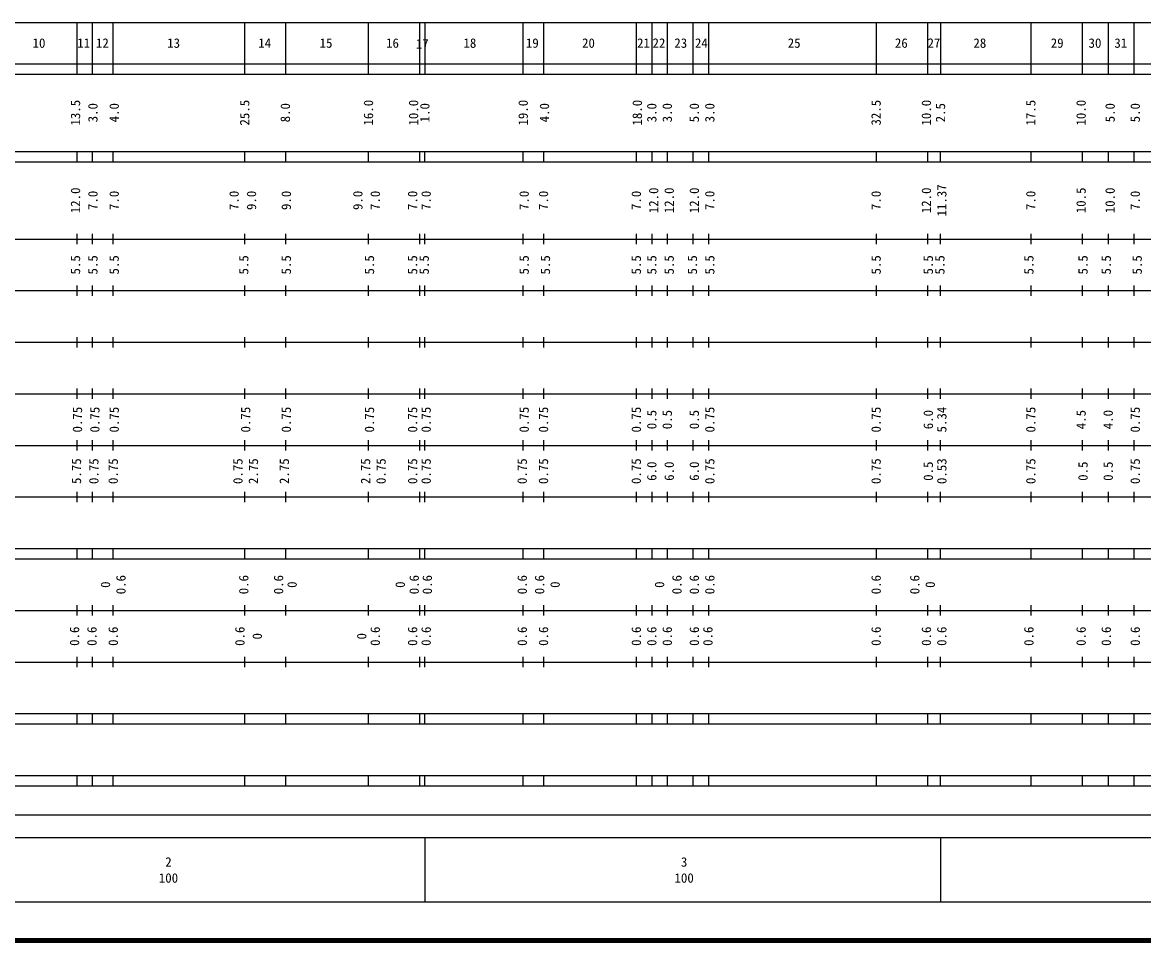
# Model space of a CAD drawing. Units: millimetres on the paper, enlarged 1000 times. Extents: x 40000 to 680000, y 20000 to 380000.
# Drawn here: x 189965 to 407384, y 20000 to 198000 of the extents above; entities that cross this region are included whole.
import ezdxf
from ezdxf.enums import TextEntityAlignment as Align

# ---------------------------------------------------------------- set-up
doc = ezdxf.new("R2010")
doc.units = ezdxf.units.MM
doc.header["$LTSCALE"] = 1000
doc.layers.add('M-TTL', color=2, linetype='Continuous', lineweight=140)
doc.layers.add('M-TTL-BAND', color=7, linetype='Continuous', lineweight=25)
doc.styles.add('ＭＳ ゴシック', font='')
doc.styles.get('ＭＳ ゴシック').set_extended_font_data('MS Gothic')

msp = doc.modelspace()

# ---------------------------------------------------------------- linework, layer by layer
at = {"layer": 'M-TTL'}
msp.add_line((40000, 20000), (680000, 20000), dxfattribs=at)
at = {"layer": 'M-TTL-BAND'}
for p, q in [((68000, 198000), (579000, 198000)), ((200500, 198000), (200500, 188000)), ((203500, 198000), (203500, 188000)), ((207500, 198000), (207500, 188000)), ((233000, 198000), (233000, 188000)), ((241000, 198000), (241000, 188000)), ((257000, 198000), (257000, 188000)), ((267000, 198000), (267000, 188000)), ((268000, 198000), (268000, 188000)), ((287000, 198000), (287000, 188000)), ((291000, 198000), (291000, 188000)), ((309000, 198000), (309000, 188000)), ((312000, 198000), (312000, 188000)), ((315000, 198000), (315000, 188000)), ((320000, 198000), (320000, 188000)), ((323000, 198000), (323000, 188000)), ((355500, 198000), (355500, 188000)), ((365500, 198000), (365500, 188000)), ((368000, 198000), (368000, 188000)), ((385500, 198000), (385500, 188000)), ((395500, 198000), (395500, 188000)), ((400500, 198000), (400500, 188000)), ((405500, 198000), (405500, 188000)), ((40000, 190000), (579000, 190000)), ((40000, 188000), (579000, 188000)), ((40000, 173000), (579000, 173000)), ((200500, 173000), (200500, 171000)), ((203500, 173000), (203500, 171000)), ((207500, 173000), (207500, 171000)), ((233000, 173000), (233000, 171000)), ((241000, 173000), (241000, 171000)), ((257000, 173000), (257000, 171000)), ((267000, 173000), (267000, 171000)), ((268000, 171000), (268000, 173000)), ((287000, 173000), (287000, 171000)), ((291000, 173000), (291000, 171000)), ((309000, 173000), (309000, 171000)), ((312000, 173000), (312000, 171000)), ((315000, 173000), (315000, 171000)), ((320000, 173000), (320000, 171000)), ((323000, 173000), (323000, 171000)), ((355500, 173000), (355500, 171000)), ((365500, 173000), (365500, 171000)), ((368000, 171000), (368000, 173000)), ((385500, 173000), (385500, 171000)), ((395500, 173000), (395500, 171000)), ((400500, 173000), (400500, 171000)), ((405500, 173000), (405500, 171000)), ((40000, 171000), (579000, 171000)), ((200500, 157000), (200500, 155000)), ((203500, 157000), (203500, 155000)), ((207500, 157000), (207500, 155000)), ((233000, 157000), (233000, 155000)), ((241000, 157000), (241000, 155000)), ((257000, 157000), (257000, 155000)), ((267000, 157000), (267000, 155000)), ((268000, 155000), (268000, 157000)), ((287000, 157000), (287000, 155000)), ((291000, 157000), (291000, 155000)), ((309000, 157000), (309000, 155000)), ((312000, 157000), (312000, 155000)), ((315000, 157000), (315000, 155000)), ((320000, 157000), (320000, 155000)), ((323000, 157000), (323000, 155000)), ((355500, 157000), (355500, 155000)), ((365500, 157000), (365500, 155000)), ((368000, 155000), (368000, 157000)), ((385500, 157000), (385500, 155000)), ((395500, 157000), (395500, 155000)), ((400500, 157000), (400500, 155000)), ((405500, 157000), (405500, 155000)), ((40000, 156000), (579000, 156000)), ((46000, 146000), (579000, 146000)), ((200500, 147000), (200500, 145000)), ((203500, 147000), (203500, 145000)), ((207500, 147000), (207500, 145000)), ((233000, 147000), (233000, 145000)), ((241000, 147000), (241000, 145000)), ((257000, 147000), (257000, 145000)), ((267000, 147000), (267000, 145000)), ((268000, 145000), (268000, 147000)), ((287000, 147000), (287000, 145000)), ((291000, 147000), (291000, 145000)), ((309000, 147000), (309000, 145000)), ((312000, 147000), (312000, 145000)), ((315000, 147000), (315000, 145000)), ((320000, 147000), (320000, 145000)), ((323000, 147000), (323000, 145000)), ((355500, 147000), (355500, 145000)), ((365500, 147000), (365500, 145000)), ((368000, 145000), (368000, 147000)), ((385500, 147000), (385500, 145000)), ((395500, 147000), (395500, 145000)), ((400500, 147000), (400500, 145000)), ((405500, 147000), (405500, 145000)), ((200500, 137000), (200500, 135000)), ((203500, 137000), (203500, 135000)), ((207500, 137000), (207500, 135000)), ((233000, 137000), (233000, 135000)), ((241000, 137000), (241000, 135000)), ((257000, 137000), (257000, 135000)), ((267000, 137000), (267000, 135000)), ((268000, 135000), (268000, 137000)), ((287000, 137000), (287000, 135000)), ((291000, 137000), (291000, 135000)), ((309000, 137000), (309000, 135000)), ((312000, 137000), (312000, 135000)), ((315000, 137000), (315000, 135000)), ((320000, 137000), (320000, 135000)), ((323000, 137000), (323000, 135000)), ((355500, 137000), (355500, 135000)), ((365500, 137000), (365500, 135000)), ((368000, 135000), (368000, 137000)), ((385500, 137000), (385500, 135000)), ((395500, 137000), (395500, 135000)), ((400500, 137000), (400500, 135000)), ((405500, 137000), (405500, 135000)), ((52000, 136000), (579000, 136000)), ((200500, 127000), (200500, 125000)), ((203500, 127000), (203500, 125000)), ((207500, 127000), (207500, 125000)), ((233000, 127000), (233000, 125000)), ((241000, 127000), (241000, 125000)), ((257000, 127000), (257000, 125000)), ((267000, 127000), (267000, 125000)), ((268000, 125000), (268000, 127000)), ((287000, 127000), (287000, 125000)), ((291000, 127000), (291000, 125000)), ((309000, 127000), (309000, 125000)), ((312000, 127000), (312000, 125000)), ((315000, 127000), (315000, 125000)), ((320000, 127000), (320000, 125000)), ((323000, 127000), (323000, 125000)), ((355500, 127000), (355500, 125000)), ((365500, 127000), (365500, 125000)), ((368000, 125000), (368000, 127000)), ((385500, 127000), (385500, 125000)), ((395500, 127000), (395500, 125000)), ((400500, 127000), (400500, 125000)), ((405500, 127000), (405500, 125000)), ((46000, 126000), (579000, 126000)), ((52000, 116000), (579000, 116000)), ((200500, 117000), (200500, 115000)), ((203500, 117000), (203500, 115000)), ((207500, 117000), (207500, 115000)), ((233000, 117000), (233000, 115000)), ((241000, 117000), (241000, 115000)), ((257000, 117000), (257000, 115000)), ((267000, 117000), (267000, 115000)), ((268000, 115000), (268000, 117000)), ((287000, 117000), (287000, 115000)), ((291000, 117000), (291000, 115000)), ((309000, 117000), (309000, 115000)), ((312000, 117000), (312000, 115000)), ((315000, 117000), (315000, 115000)), ((320000, 117000), (320000, 115000)), ((323000, 117000), (323000, 115000)), ((355500, 117000), (355500, 115000)), ((365500, 117000), (365500, 115000)), ((368000, 115000), (368000, 117000)), ((385500, 117000), (385500, 115000)), ((395500, 117000), (395500, 115000)), ((400500, 117000), (400500, 115000)), ((405500, 117000), (405500, 115000)), ((200500, 107000), (200500, 105000)), ((203500, 107000), (203500, 105000)), ((207500, 107000), (207500, 105000)), ((233000, 107000), (233000, 105000)), ((241000, 107000), (241000, 105000)), ((257000, 107000), (257000, 105000)), ((267000, 107000), (267000, 105000)), ((268000, 105000), (268000, 107000)), ((287000, 107000), (287000, 105000)), ((291000, 107000), (291000, 105000)), ((309000, 107000), (309000, 105000)), ((312000, 107000), (312000, 105000)), ((315000, 107000), (315000, 105000)), ((320000, 107000), (320000, 105000)), ((323000, 107000), (323000, 105000)), ((355500, 107000), (355500, 105000)), ((365500, 107000), (365500, 105000)), ((368000, 105000), (368000, 107000)), ((385500, 107000), (385500, 105000)), ((395500, 107000), (395500, 105000)), ((400500, 107000), (400500, 105000)), ((405500, 107000), (405500, 105000)), ((46000, 106000), (579000, 106000)), ((40000, 96000), (579000, 96000)), ((200500, 96000), (200500, 94000)), ((203500, 96000), (203500, 94000)), ((207500, 96000), (207500, 94000)), ((233000, 96000), (233000, 94000)), ((241000, 96000), (241000, 94000)), ((257000, 96000), (257000, 94000)), ((267000, 96000), (267000, 94000)), ((268000, 94000), (268000, 96000)), ((287000, 96000), (287000, 94000)), ((291000, 96000), (291000, 94000)), ((309000, 96000), (309000, 94000)), ((312000, 96000), (312000, 94000)), ((315000, 96000), (315000, 94000)), ((320000, 96000), (320000, 94000)), ((323000, 96000), (323000, 94000)), ((355500, 96000), (355500, 94000)), ((365500, 96000), (365500, 94000)), ((368000, 94000), (368000, 96000)), ((385500, 96000), (385500, 94000)), ((395500, 96000), (395500, 94000)), ((400500, 96000), (400500, 94000)), ((405500, 96000), (405500, 94000)), ((40000, 94000), (579000, 94000)), ((200500, 85000), (200500, 83000)), ((203500, 85000), (203500, 83000)), ((207500, 85000), (207500, 83000)), ((233000, 85000), (233000, 83000)), ((241000, 85000), (241000, 83000)), ((257000, 85000), (257000, 83000)), ((267000, 85000), (267000, 83000)), ((268000, 83000), (268000, 85000)), ((287000, 85000), (287000, 83000)), ((291000, 85000), (291000, 83000)), ((309000, 85000), (309000, 83000)), ((312000, 85000), (312000, 83000)), ((315000, 85000), (315000, 83000)), ((320000, 85000), (320000, 83000)), ((323000, 85000), (323000, 83000)), ((355500, 85000), (355500, 83000)), ((365500, 85000), (365500, 83000)), ((368000, 83000), (368000, 85000)), ((385500, 85000), (385500, 83000)), ((395500, 85000), (395500, 83000)), ((400500, 85000), (400500, 83000)), ((405500, 85000), (405500, 83000)), ((49000, 84000), (579000, 84000)), ((40000, 74000), (579000, 74000)), ((200500, 75000), (200500, 73000)), ((203500, 75000), (203500, 73000)), ((207500, 75000), (207500, 73000)), ((233000, 75000), (233000, 73000)), ((241000, 75000), (241000, 73000)), ((257000, 75000), (257000, 73000)), ((267000, 75000), (267000, 73000)), ((268000, 73000), (268000, 75000)), ((287000, 75000), (287000, 73000)), ((291000, 75000), (291000, 73000)), ((309000, 75000), (309000, 73000)), ((312000, 75000), (312000, 73000)), ((315000, 75000), (315000, 73000)), ((320000, 75000), (320000, 73000)), ((323000, 75000), (323000, 73000)), ((355500, 75000), (355500, 73000)), ((365500, 75000), (365500, 73000)), ((368000, 73000), (368000, 75000)), ((385500, 75000), (385500, 73000)), ((395500, 75000), (395500, 73000)), ((400500, 75000), (400500, 73000)), ((405500, 75000), (405500, 73000)), ((40000, 64000), (579000, 64000)), ((200500, 64000), (200500, 62000)), ((203500, 64000), (203500, 62000)), ((207500, 64000), (207500, 62000)), ((233000, 64000), (233000, 62000)), ((241000, 64000), (241000, 62000)), ((257000, 64000), (257000, 62000)), ((267000, 64000), (267000, 62000)), ((268000, 62000), (268000, 64000)), ((287000, 64000), (287000, 62000)), ((291000, 64000), (291000, 62000)), ((309000, 64000), (309000, 62000)), ((312000, 64000), (312000, 62000)), ((315000, 64000), (315000, 62000)), ((320000, 64000), (320000, 62000)), ((323000, 64000), (323000, 62000)), ((355500, 64000), (355500, 62000)), ((365500, 64000), (365500, 62000)), ((368000, 62000), (368000, 64000)), ((385500, 64000), (385500, 62000)), ((395500, 64000), (395500, 62000)), ((400500, 64000), (400500, 62000)), ((405500, 64000), (405500, 62000)), ((40000, 62000), (579000, 62000)), ((40000, 52000), (579000, 52000)), ((200500, 52000), (200500, 50000)), ((203500, 52000), (203500, 50000)), ((207500, 52000), (207500, 50000)), ((233000, 52000), (233000, 50000)), ((241000, 52000), (241000, 50000)), ((257000, 52000), (257000, 50000)), ((267000, 52000), (267000, 50000)), ((268000, 50000), (268000, 52000)), ((287000, 52000), (287000, 50000)), ((291000, 52000), (291000, 50000)), ((309000, 52000), (309000, 50000)), ((312000, 52000), (312000, 50000)), ((315000, 52000), (315000, 50000)), ((320000, 52000), (320000, 50000)), ((323000, 52000), (323000, 50000)), ((355500, 52000), (355500, 50000)), ((365500, 52000), (365500, 50000)), ((368000, 50000), (368000, 52000)), ((385500, 52000), (385500, 50000)), ((395500, 52000), (395500, 50000)), ((400500, 52000), (400500, 50000)), ((405500, 52000), (405500, 50000)), ((40000, 50000), (579000, 50000)), ((70805, 44406), (565903, 44406)), ((40000, 40000), (579000, 40000)), ((268000, 40000), (268000, 27500)), ((368000, 40000), (368000, 27500)), ((68000, 27500), (579000, 27500))]:
    msp.add_line(p, q, dxfattribs=at)

# ---------------------------------------------------------------- texts
at = {"layer": 'M-TTL-BAND', "style": 'ＭＳ ゴシック'}
for s, p in [('10', (193177, 194000)), ('11', (201844, 194000)), ('12', (205474, 194000)), ('13', (219289, 194000)), ('14', (236956, 194000)), ('15', (248845, 194000)), ('16', (261735, 194000)), ('17', (267498, 193859)), ('18', (276735, 194000)), ('19', (288847, 194000)), ('20', (299736, 194000)), ('21', (310403, 194000)), ('22', (313403, 194000)), ('23', (317626, 194000)), ('24', (321626, 194000)), ('25', (339627, 194000)), ('26', (360405, 194000)), ('27', (366736, 194000)), ('28', (375628, 194000)), ('29', (390628, 194000)), ('30', (397962, 194000)), ('31', (402962, 194000)), ('2', (218288, 35238)), ('3', (318288, 35238)), ('100', (218288, 32131)), ('100', (318288, 32131))]:
    msp.add_text(s, height=1833, dxfattribs=at).set_placement(p, align=Align.MIDDLE_CENTER)
for s, p in [('13.5', (200245, 180500)), ('25.5', (233058, 180500)), ('16.0', (257059, 180500)), ('10.0', (265802, 180500)), ('19.0', (287060, 180500)), ('18.0', (309186, 180500)), ('32.5', (355500, 180500)), ('10.0', (365251, 180500)), ('17.5', (385502, 180500)), ('10.0', (395252, 180500)), ('3.0', (203620, 180500)), ('4.0', (207745, 180500)), ('8.0', (240934, 180500)), ('1.0', (267990, 180500)), ('4.0', (291186, 180500)), ('3.0', (311999, 180500)), ('3.0', (314999, 180500)), ('5.0', (320249, 180500)), ('3.0', (323249, 180500)), ('2.5', (367990, 180500)), ('5.0', (400877, 180500)), ('5.0', (405752, 180500)), ('12.0', (200245, 163500)), ('12.0', (312374, 163500)), ('12.0', (315374, 163500)), ('12.0', (320249, 163500)), ('12.0', (365251, 163500)), ('11.37', (368240, 163500)), ('10.5', (395252, 163500)), ('10.0', (400877, 163500)), ('7.0', (203620, 163500)), ('7.0', (207745, 163500)), ('7.0', (230996, 163500)), ('9.0', (234371, 163500)), ('9.0', (241121, 163500)), ('9.0', (254997, 163500)), ('7.0', (258372, 163500)), ('7.0', (265614, 163500)), ('7.0', (268240, 163500)), ('7.0', (287248, 163500)), ('7.0', (290998, 163500)), ('7.0', (308999, 163500)), ('7.0', (323249, 163500)), ('7.0', (355500, 163500)), ('7.0', (385502, 163500)), ('7.0', (405752, 163500)), ('5.5', (200245, 151000)), ('5.5', (203620, 151000)), ('5.5', (207745, 151000)), ('5.5', (232871, 151000)), ('5.5', (241121, 151000)), ('5.5', (257247, 151000)), ('5.5', (265614, 151000)), ('5.5', (267865, 151000)), ('5.5', (287248, 151000)), ('5.5', (291373, 151000)), ('5.5', (308999, 151000)), ('5.5', (311999, 151000)), ('5.5', (315374, 151000)), ('5.5', (319874, 151000)), ('5.5', (323249, 151000)), ('5.5', (355500, 151000)), ('5.5', (365626, 151000)), ('5.5', (367865, 151000)), ('5.5', (385126, 151000)), ('5.5', (395627, 151000)), ('5.5', (400127, 151000)), ('5.5', (406127, 151000)), ('0.75', (200620, 121000)), ('0.75', (203995, 121000)), ('0.75', (207745, 121000)), ('0.75', (233246, 121000)), ('0.75', (241121, 121000)), ('0.75', (257247, 121000)), ('0.75', (265614, 121000)), ('0.75', (268240, 121000)), ('0.75', (287248, 121000)), ('0.75', (290998, 121000)), ('0.75', (308999, 121000)), ('0.5', (311999, 121000)), ('0.5', (314999, 121000)), ('0.5', (320249, 121000)), ('0.75', (323249, 121000)), ('0.75', (355500, 121000)), ('6.0', (365626, 121000)), ('5.34', (368240, 121000)), ('0.75', (385502, 121000)), ('4.5', (395252, 121000)), ('4.0', (400502, 121000)), ('0.75', (405752, 121000)), ('5.75', (200432, 111000)), ('0.75', (203807, 111000)), ('0.75', (207558, 111000)), ('0.75', (231746, 111000)), ('2.75', (234746, 111000)), ('2.75', (240746, 111000)), ('2.75', (256497, 111000)), ('0.75', (259497, 111000)), ('0.75', (265614, 111000)), ('0.75', (268240, 111000)), ('0.75', (286873, 111000)), ('0.75', (290998, 111000)), ('0.75', (308999, 111000)), ('0.75', (323249, 111000)), ('0.75', (355500, 111000)), ('0.53', (368240, 111000)), ('0.75', (385502, 111000)), ('0.75', (405752, 111000)), ('6.0', (311999, 111000)), ('6.0', (315374, 111000)), ('6.0', (320249, 111000)), ('0.5', (365626, 111000)), ('0.5', (395627, 111000)), ('0.5', (400502, 111000)), ('0', (206057, 89000)), ('0.6', (209058, 89000)), ('0.6', (232871, 89000)), ('0.6', (239621, 89000)), ('0', (242246, 89000)), ('0', (263208, 89000)), ('0.6', (265920, 89000)), ('0.6', (268468, 89000)), ('0.6', (286873, 89000)), ('0.6', (290248, 89000)), ('0', (293248, 89000)), ('0', (313499, 89000)), ('0.6', (316874, 89000)), ('0.6', (320249, 89000)), ('0.6', (323249, 89000)), ('0.6', (355500, 89000)), ('0.6', (363001, 89000)), ('0', (366001, 89000)), ('0.6', (200057, 79000)), ('0.6', (203432, 79000)), ('0.6', (207558, 79000)), ('0.6', (232121, 79000)), ('0.6', (258372, 79000)), ('0.6', (265614, 79000)), ('0.6', (268240, 79000)), ('0.6', (286873, 79000)), ('0.6', (290998, 79000)), ('0.6', (308999, 79000)), ('0.6', (311999, 79000)), ('0.6', (314999, 79000)), ('0.6', (320249, 79000)), ('0.6', (322874, 79000)), ('0.6', (355500, 79000)), ('0.6', (365251, 79000)), ('0.6', (368240, 79000)), ('0.6', (385126, 79000)), ('0.6', (395252, 79000)), ('0.6', (400127, 79000)), ('0.6', (405752, 79000)), ('0', (235496, 79000)), ('0', (255747, 79000))]:
    msp.add_text(s, height=1833, rotation=90, dxfattribs=at).set_placement(p, align=Align.MIDDLE_CENTER)

doc.saveas('drawing.dxf')
